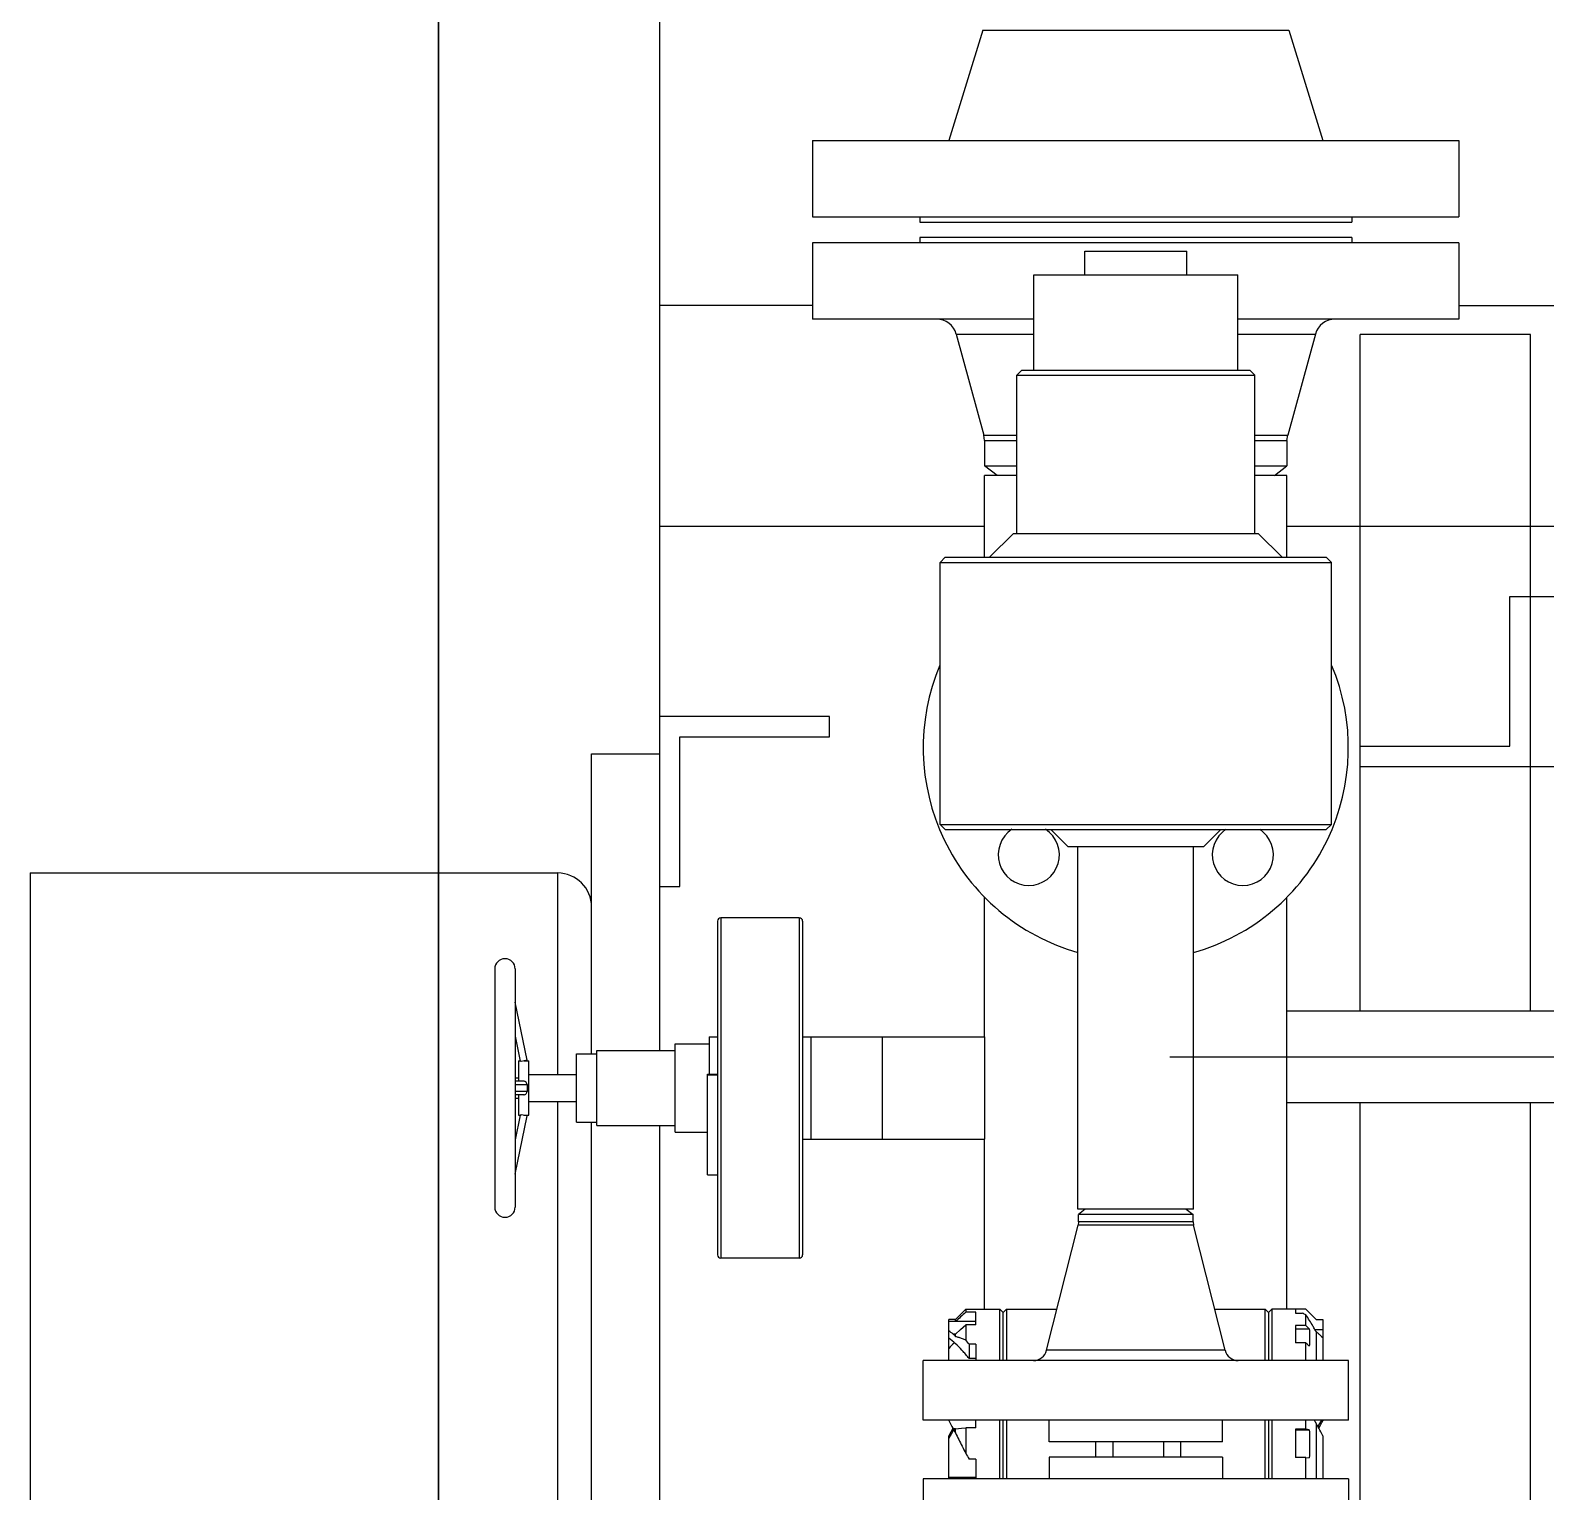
# Model space of a CAD drawing. Header units: millimetres. Extents: x 18255 to 228708, y -2217 to 146640.
# Drawn here: x 67085.3 to 67530.8, y 86051.4 to 86480.9 of the extents above; entities that cross this region are included whole.
import ezdxf

# ---------------------------------------------------------------- set-up
doc = ezdxf.new("R2010")
doc.units = ezdxf.units.MM
doc.layers.get('0').update_dxf_attribs({"color": 8})
doc.layers.add('设备', color=8, linetype='Continuous')

msp = doc.modelspace()

# ---------------------------------------------------------------- linework, layer by layer
at = {"color": 7, "linetype": 'Continuous', "lineweight": 9}
msp.add_line((67205.34, 86237.9), (67205.34, 87679.2), dxfattribs=at)
at = {"layer": '设备'}
for p, q in [((67205.34, 83079.2), (67205.34, 87679.2)), ((67205.34, 83079.2), (67205.34, 87679.2)), ((67205.34, 86237.9), (67205.34, 87679.2)), ((67205.34, 87679.2), (67205.34, 83079.2)), ((67205.34, 86908.68), (67205.34, 86233.2)), ((67270.34, 86587.67), (67270.34, 86181)), ((67365.34, 86480.89), (67355.34, 86448.5)), ((67365.34, 86480.89), (67455.34, 86480.89)), ((67455.34, 86480.89), (67465.34, 86448.5)), ((67315.34, 86448.5), (67505.34, 86448.5)), ((67315.34, 86448.5), (67315.34, 86426.1)), ((67505.34, 86448.5), (67505.34, 86426.1)), ((67315.34, 86426.1), (67505.34, 86426.1)), ((67346.84, 86426.1), (67346.84, 86424.5)), ((67346.84, 86424.5), (67473.84, 86424.5)), ((67473.84, 86426.1), (67473.84, 86424.5)), ((67505.34, 86418.4), (67315.34, 86418.4)), ((67315.34, 86418.4), (67315.34, 86396)), ((67473.84, 86420), (67346.84, 86420)), ((67346.84, 86420), (67346.84, 86418.4)), ((67473.84, 86420), (67473.84, 86418.4)), ((67505.34, 86418.4), (67505.34, 86396)), ((67395.34, 86416), (67425.34, 86416)), ((67395.34, 86409), (67395.34, 86416)), ((67425.34, 86409), (67425.34, 86416)), ((67380.34, 86409), (67440.34, 86409)), ((67380.34, 86381), (67380.34, 86409)), ((67440.34, 86381), (67440.34, 86409)), ((67315.34, 86400), (67270.34, 86400)), ((67380.34, 86396), (67315.34, 86396)), ((67505.34, 86396), (67440.34, 86396)), ((67505.34, 86400), (67760.34, 86400)), ((67357.55, 86391.59), (67380.34, 86391.59)), ((67357.55, 86391.59), (67365.68, 86361.88)), ((67440.34, 86391.59), (67463.14, 86391.59)), ((67463.14, 86391.59), (67455.01, 86361.88)), ((67526.34, 86391.5), (67476.34, 86391.5)), ((67476.34, 86192.7), (67476.34, 86391.5)), ((67526.34, 86192.7), (67526.34, 86391.5)), ((67375.34, 86379.5), (67376.84, 86381)), ((67375.34, 86379.5), (67445.34, 86379.5)), ((67375.34, 86333), (67375.34, 86379.5)), ((67376.84, 86381), (67443.84, 86381)), ((67445.34, 86379.5), (67443.84, 86381)), ((67445.34, 86333), (67445.34, 86379.5)), ((67365.68, 86361.88), (67375.34, 86361.88)), ((67365.89, 86360.3), (67365.68, 86361.88)), ((67365.89, 86360.3), (67375.34, 86360.3)), ((67365.89, 86360.3), (67365.89, 86352.84)), ((67445.34, 86361.88), (67455.01, 86361.88)), ((67445.34, 86360.3), (67454.79, 86360.3)), ((67454.79, 86360.3), (67455.01, 86361.88)), ((67454.79, 86360.3), (67454.79, 86352.84)), ((67369.59, 86350), (67365.89, 86352.84)), ((67365.89, 86352.84), (67375.34, 86352.84)), ((67445.34, 86352.84), (67454.79, 86352.84)), ((67451.09, 86350), (67454.79, 86352.84)), ((67375.34, 86350), (67365.89, 86350)), ((67365.89, 86326), (67365.89, 86350)), ((67454.79, 86350), (67445.34, 86350)), ((67454.79, 86326), (67454.79, 86350)), ((67365.89, 86335), (67270.34, 86335)), ((67600.4, 86335), (67454.79, 86335)), ((67367.34, 86326), (67374.34, 86333)), ((67374.34, 86333), (67446.34, 86333)), ((67453.34, 86326), (67446.34, 86333)), ((67352.84, 86324.5), (67354.34, 86326)), ((67354.34, 86326), (67466.34, 86326)), ((67467.84, 86324.5), (67466.34, 86326)), ((67352.84, 86324.5), (67467.84, 86324.5)), ((67352.84, 86247.5), (67352.84, 86324.5)), ((67467.84, 86247.5), (67467.84, 86324.5)), ((67520.34, 86314.5), (67600.4, 86314.5)), ((67520.34, 86270.5), (67520.34, 86314.5)), ((67320.34, 86279.2), (67270.34, 86279.2)), ((67320.34, 86273.2), (67320.34, 86279.2)), ((67276.34, 86273.2), (67320.34, 86273.2)), ((67276.34, 86229.2), (67276.34, 86273.2)), ((67250.34, 86268.2), (67270.34, 86268.2)), ((67250.34, 86180), (67250.34, 86268.2)), ((67476.34, 86270.5), (67520.34, 86270.5)), ((67476.34, 86264.5), (67535.34, 86264.5)), ((67354.34, 86246), (67352.84, 86247.5)), ((67352.84, 86247.5), (67467.84, 86247.5)), ((67354.34, 86246), (67466.34, 86246)), ((67390.34, 86241), (67385.34, 86246)), ((67430.34, 86241), (67435.34, 86246)), ((67466.34, 86246), (67467.84, 86247.5)), ((67390.34, 86241), (67430.34, 86241)), ((67393.34, 86134.4), (67393.34, 86241)), ((67427.34, 86134.4), (67427.34, 86241)), ((67085.34, 86233.2), (67240.34, 86233.2)), ((67085.34, 86233.2), (67085.34, 85983.2)), ((67240.34, 86233.2), (67240.34, 86174)), ((67270.34, 86229.2), (67276.34, 86229.2)), ((67365.89, 86185), (67365.89, 86226.14)), ((67454.79, 86105), (67454.79, 86226.14)), ((67287.39, 86219), (67287.39, 86121)), ((67311.39, 86220), (67288.39, 86220)), ((67288.39, 86220), (67288.39, 86120)), ((67311.39, 86220), (67311.39, 86120)), ((67312.39, 86219), (67312.39, 86121)), ((67221.89, 86205), (67221.89, 86135)), ((67227.89, 86205), (67227.89, 86135)), ((67231.37, 86178.2), (67227.89, 86195.28)), ((67454.79, 86192.7), (67620.34, 86192.7)), ((67227.89, 86185.26), (67229.39, 86177.94)), ((67274.89, 86183), (67284.89, 86183)), ((67274.89, 86157), (67274.89, 86183)), ((67284.89, 86185), (67287.39, 86185)), ((67284.89, 86185), (67284.89, 86174.05)), ((67312.39, 86185), (67314.89, 86185)), ((67314.89, 86185), (67365.89, 86185)), ((67314.89, 86155), (67314.89, 86185)), ((67335.89, 86155), (67335.89, 86185)), ((67365.89, 86185), (67365.89, 86155)), ((67228.89, 86178), (67229.37, 86178)), ((67228.89, 86178), (67228.89, 86172)), ((67231.37, 86178.2), (67229.61, 86177.84)), ((67230.39, 86178), (67231.89, 86178)), ((67231.89, 86162), (67231.89, 86178)), ((67245.89, 86180), (67251.89, 86180)), ((67245.89, 86160), (67245.89, 86180)), ((67251.89, 86181), (67274.89, 86181)), ((67251.89, 86159), (67251.89, 86181)), ((67420.34, 86179.2), (67620.34, 86179.2)), ((67231.89, 86174), (67245.89, 86174)), ((67284.39, 86174.05), (67287.39, 86174.05)), ((67284.39, 86144.53), (67284.39, 86174.05)), ((67284.39, 86173.83), (67287.39, 86173.83)), ((67227.89, 86173), (67228.89, 86173)), ((67230.39, 86172), (67227.89, 86172)), ((67227.89, 86171), (67231.37, 86171)), ((67231.37, 86169), (67227.89, 86169)), ((67231.37, 86171), (67231.37, 86169)), ((67230.39, 86168), (67227.89, 86168)), ((67227.89, 86167), (67228.89, 86167)), ((67228.89, 86168), (67228.89, 86162)), ((67231.89, 86166), (67245.89, 86166)), ((67240.34, 86166), (67240.34, 85983.2)), ((67454.79, 86165.7), (67620.34, 86165.7)), ((67476.34, 85841.5), (67476.34, 86165.7)), ((67526.34, 85841.5), (67526.34, 86165.7)), ((67229.39, 86162.06), (67227.89, 86154.74)), ((67227.89, 86144.72), (67231.37, 86161.8)), ((67228.89, 86162), (67229.37, 86162)), ((67231.37, 86161.8), (67229.61, 86162.16)), ((67230.39, 86162), (67231.89, 86162)), ((67245.89, 86160), (67251.89, 86160)), ((67250.34, 85948.2), (67250.34, 86160)), ((67251.89, 86159), (67274.89, 86159)), ((67270.34, 86159), (67270.34, 85865)), ((67274.89, 86157), (67284.39, 86157)), ((67312.39, 86155), (67314.89, 86155)), ((67314.89, 86155), (67365.89, 86155)), ((67365.89, 86105), (67365.89, 86155)), ((67284.39, 86144.53), (67287.39, 86144.53)), ((67427.34, 86134.4), (67393.34, 86134.4)), ((67395.49, 86134.4), (67393.49, 86132.87)), ((67425.19, 86134.4), (67427.19, 86132.87)), ((67384.11, 86092.92), (67393.37, 86129.72)), ((67393.49, 86130.7), (67393.37, 86129.72)), ((67427.31, 86129.72), (67393.37, 86129.72)), ((67427.19, 86132.87), (67393.49, 86132.87)), ((67393.49, 86130.7), (67393.49, 86132.87)), ((67427.19, 86130.7), (67393.49, 86130.7)), ((67427.19, 86130.7), (67427.19, 86132.87)), ((67427.19, 86130.7), (67427.31, 86129.72)), ((67436.58, 86092.92), (67427.31, 86129.72)), ((67311.39, 86120), (67288.39, 86120)), ((67357.34, 86102), (67355.34, 86102)), ((67355.34, 86096.49), (67355.34, 86102)), ((67357.34, 86102), (67360.34, 86105)), ((67357.34, 86101.33), (67357.34, 86102)), ((67360.34, 86105), (67370.34, 86105)), ((67360.34, 86105), (67360.34, 86104.11)), ((67363.34, 86104.11), (67360.34, 86104.11)), ((67363.34, 86100.36), (67363.34, 86104.11)), ((67371.34, 86104), (67370.34, 86105)), ((67370.34, 86089.9), (67370.34, 86105)), ((67371.34, 86104), (67372.34, 86105)), ((67371.34, 86089.9), (67371.34, 86104)), ((67372.34, 86105), (67387.15, 86105)), ((67372.34, 86105), (67372.34, 86089.9)), ((67433.54, 86105), (67448.34, 86105)), ((67449.34, 86104), (67448.34, 86105)), ((67448.34, 86089.9), (67448.34, 86105)), ((67449.34, 86104), (67450.34, 86105)), ((67449.34, 86104), (67449.34, 86089.9)), ((67460.34, 86105), (67450.34, 86105)), ((67450.34, 86105), (67450.34, 86089.9)), ((67457.34, 86105), (67457.34, 86103.81)), ((67457.34, 86103.81), (67459.34, 86103.81)), ((67463.34, 86102), (67460.34, 86105)), ((67460.34, 86100.15), (67460.34, 86103.32)), ((67463.34, 86102), (67465.34, 86102)), ((67465.34, 86102), (67465.34, 86089.9)), ((67363.34, 86101.33), (67355.34, 86101.33)), ((67357.34, 86097.65), (67356.64, 86097.65)), ((67357.34, 86097.65), (67358.84, 86099)), ((67357.34, 86096.99), (67357.34, 86097.65)), ((67358.84, 86099), (67360.34, 86100.36)), ((67363.34, 86100.36), (67360.34, 86100.36)), ((67360.34, 86100.36), (67360.34, 86095.94)), ((67460.34, 86100.15), (67457.34, 86100.15)), ((67457.34, 86100.15), (67457.34, 86095.1)), ((67457.34, 86099.24), (67461.34, 86099.24)), ((67461.34, 86099.24), (67460.34, 86100.15)), ((67462.99, 86099), (67465.34, 86099)), ((67463.34, 86098.39), (67463.34, 86089.9)), ((67355.37, 86096.47), (67355.34, 86096.49)), ((67355.37, 86096.47), (67355.34, 86096.45)), ((67355.34, 86089.9), (67355.34, 86096.45)), ((67363.34, 86094.75), (67361.34, 86094.75)), ((67361.34, 86094.75), (67361.34, 86090.51)), ((67363.34, 86094.75), (67363.34, 86089.9)), ((67436.58, 86092.92), (67384.11, 86092.92)), ((67460.34, 86095.1), (67457.34, 86095.1)), ((67460.34, 86089.9), (67460.34, 86095.1)), ((67472.84, 86089.9), (67347.84, 86089.9)), ((67347.84, 86072.4), (67347.84, 86089.9)), ((67363.34, 86090.51), (67361.34, 86090.51)), ((67472.84, 86072.4), (67472.84, 86089.9)), ((67472.84, 86072.4), (67347.84, 86072.4)), ((67355.34, 86072.23), (67355.34, 86072.4)), ((67363.34, 86070.1), (67363.34, 86072.4)), ((67370.34, 86055.1), (67370.34, 86072.4)), ((67371.34, 86055.1), (67371.34, 86072.4)), ((67372.34, 86072.4), (67372.34, 86055.1)), ((67384.84, 86066), (67384.84, 86072.4)), ((67435.84, 86066), (67435.84, 86072.4)), ((67448.34, 86055.1), (67448.34, 86072.4)), ((67449.34, 86072.4), (67449.34, 86055.1)), ((67450.34, 86072.4), (67450.34, 86055.1)), ((67460.34, 86069.68), (67460.34, 86072.4)), ((67463.34, 86071.4), (67463.34, 86055.1)), ((67465.34, 86072.4), (67465.34, 86072.21)), ((67355.34, 86055.1), (67355.34, 86067.77)), ((67356.56, 86070), (67356.52, 86069.93)), ((67356.64, 86069.86), (67356.56, 86070)), ((67357.34, 86069.86), (67356.64, 86069.86)), ((67357.34, 86069.86), (67359.06, 86070)), ((67357.34, 86068.61), (67357.34, 86069.86)), ((67359.06, 86070), (67360.34, 86070.1)), ((67363.34, 86070.1), (67360.34, 86070.1)), ((67360.34, 86070.1), (67360.34, 86062.63)), ((67460.34, 86069.68), (67457.34, 86069.68)), ((67457.34, 86069.68), (67457.34, 86061.43)), ((67457.34, 86069.58), (67461.34, 86069.58)), ((67461.34, 86069.58), (67460.34, 86069.68)), ((67465.34, 86067.8), (67465.34, 86055.1)), ((67435.84, 86066), (67384.84, 86066)), ((67398.58, 86061.5), (67398.58, 86066)), ((67403.58, 86066), (67403.58, 86061.5)), ((67418.58, 86061.5), (67418.58, 86066)), ((67423.58, 86061.5), (67423.58, 86066)), ((67363.34, 86060.94), (67361.34, 86060.94)), ((67363.34, 86060.94), (67363.34, 86055.1)), ((67435.84, 86061.5), (67384.84, 86061.5)), ((67384.84, 86061.5), (67384.84, 86055.1)), ((67435.84, 86061.5), (67435.84, 86055.1)), ((67460.34, 86061.43), (67457.34, 86061.43)), ((67460.34, 86055.1), (67460.34, 86061.43)), ((67460.34, 86061.43), (67461.34, 86061.33)), ((67472.84, 86055.1), (67347.84, 86055.1)), ((67347.84, 86055.1), (67347.84, 86037.6)), ((67363.34, 86055.5), (67355.34, 86055.5)), ((67472.84, 86055.1), (67472.84, 86037.6))]:
    msp.add_line(p, q, dxfattribs=at)
for centre, radius, start, end in [((67351.76, 86390), 6, 15.3037, 90), ((67468.92, 86390), 6, 90, 164.6963), ((67410.34, 86270), 62.5, 157.0956, 254.2127), ((67410.34, 86270), 62.5, 285.7873, 22.9044), ((67378.88, 86238.54), 9, 123.4233, 56.5767), ((67441.81, 86238.54), 9, 123.4233, 56.5767), ((67240.34, 86223.2), 10, 0, 90), ((67288.39, 86219), 1, 90, 180), ((67311.39, 86219), 1, 360, 90), ((67224.89, 86205), 3, 0, 180), ((67230.39, 86171.04), 0.96, 81.8731, 90.0064), ((67230.39, 86171.03), 0.969, 61.023, 81.8041), ((67230.36, 86171), 1.01, 359.9523, 30.9821), ((67224.89, 86135), 3, 180, 0), ((67288.39, 86121), 1, 180, 270), ((67311.39, 86121), 1, 270, 0), ((68496.6, 84875.31), 1673.62, 132.75911, 132.89915), ((67452.56, 86088.69), 16.57, 61.9821, 65.8323), ((67331.58, 86067.56), 39.15, 50.2049, 52.6287), ((67332.95, 86071.41), 35.35, 46.3649, 47.9246), ((67400.85, 86063.83), 71.41, 28.9371, 29.5067), ((67312.83, 86055.15), 62.62, 39.2238, 40.6491), ((67380.23, 86093.9), 4, 270, 345.8634), ((67440.46, 86093.9), 4, 194.1366, 270), ((67765.13, 86294.71), 466.29, 208.4976, 208.81), ((67137.84, 85911.64), 362.6, 26.1417, 26.3191), ((67182.63, 85913.02), 322.3, 29.1475, 29.4315), ((67212.94, 86209.85), 287.1, 330.9426, 331.3968), ((67185.71, 86225.27), 318.78, 330.8519, 331.3047), ((67765.05, 85845.34), 466.19, 151.2002, 151.5024), ((67606.87, 85930.64), 286.1, 150.9421, 151.542), ((67638.4, 86227.18), 322.7, 209.1755, 209.4314), ((67185.71, 85914.73), 318.78, 28.6953, 29.1481), ((67651.34, 86234.28), 337.85, 210.5348, 210.867)]:
    msp.add_arc(centre, radius, start, end, dxfattribs=at)
for points, start_tangent, end_tangent in [([(67229.61, 86177.84), (67229.49, 86177.88), (67229.41, 86177.91), (67229.39, 86177.94)], (-0.968864, 0.247592), (-0.199604, 0.979877)), ([(67230.39, 86168), (67230.53, 86168.01), (67230.86, 86168.12), (67231.13, 86168.35), (67231.31, 86168.65), (67231.37, 86169)], (1, 0.000078), (0, 1)), ([(67231.23, 86171.52), (67231.13, 86171.66), (67230.86, 86171.88)], (-0.515364, 0.856971), (-0.874773, 0.484532)), ([(67229.39, 86162.06), (67229.41, 86162.09), (67229.49, 86162.13), (67229.61, 86162.16)], (0.199604, 0.979877), (0.968864, 0.247592)), ([(67463, 86099), (67462.4, 86100.04), (67461.4, 86101.69), (67460.34, 86103.32)], (-0.492531, 0.870295), (-0.555137, 0.831759)), ([(67461.34, 86099.24), (67461.4, 86097.68), (67461.4, 86095.97), (67461.34, 86094.14)], (0.052024, -0.998646), (-0.040641, -0.999174)), ([(67465.34, 86096.55), (67464.69, 86097.2), (67464.02, 86097.81), (67463.34, 86098.39)], (-0.699106, 0.715018), (-0.773529, 0.63376)), ([(67357, 86095.11), (67355.34, 86093.46)], (-0.744222, -0.667933), (-0.675869, -0.737021)), ([(67359.24, 86092.92), (67357.28, 86094.87), (67355.37, 86096.47)], (-0.682926, 0.730488), (-0.797349, 0.603518)), ([(67357.34, 86096.99), (67358.29, 86096.74), (67359.29, 86096.39), (67360.34, 86095.94)], (0.974799, -0.223084), (0.909837, -0.414965)), ([(67361.34, 86090.51), (67359.29, 86092.87), (67359.24, 86092.92)], (-0.632456, 0.774597), (-0.682926, 0.730488)), ([(67460.34, 86095.1), (67460.68, 86094.78), (67461.01, 86094.46), (67461.34, 86094.14)], (0.719051, -0.694957), (0.717718, -0.696334)), ([(67357.34, 86068.61), (67358.29, 86066.7), (67359.29, 86064.7), (67360.34, 86062.63)], (0.440583, -0.897712), (0.455506, -0.890233)), ([(67461.34, 86069.58), (67461.4, 86066.81), (67461.4, 86064.06), (67461.34, 86061.33)], (0.027847, -0.999612), (-0.028577, -0.999592))]:
    msp.add_spline(points, degree=3, dxfattribs=dict(at, start_tangent=start_tangent, end_tangent=end_tangent))

doc.saveas('drawing.dxf')
